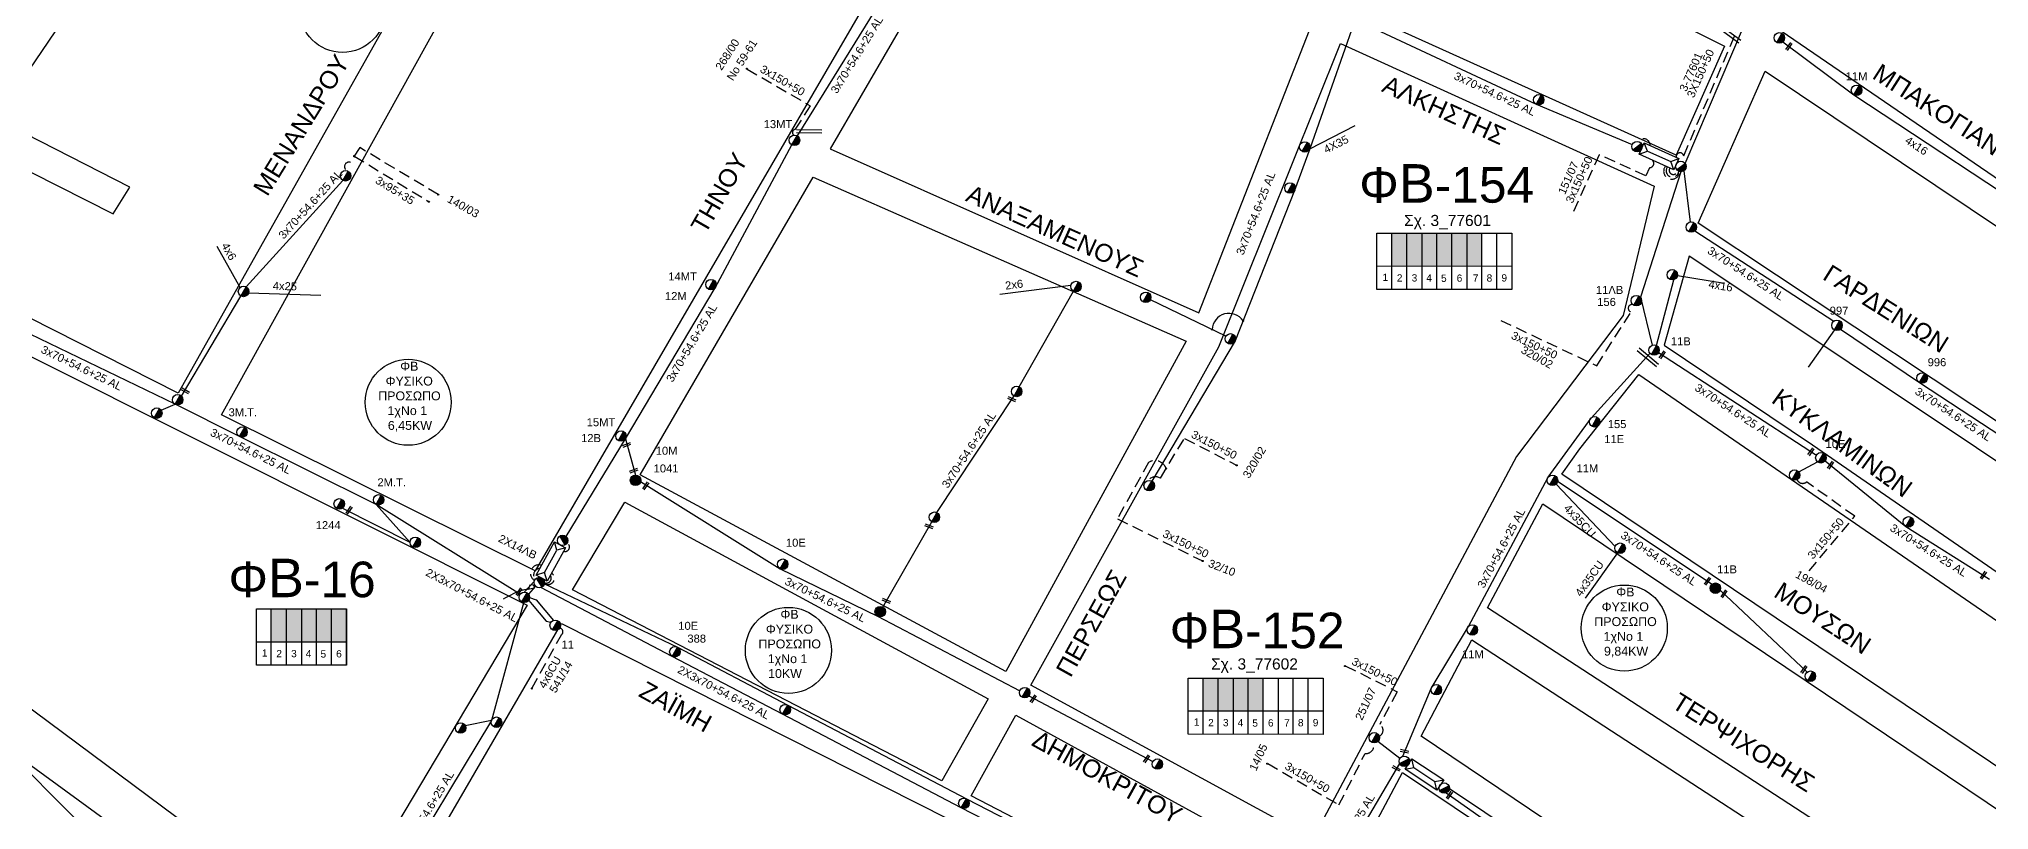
# Model space of a CAD drawing. Header units: millimetres. Extents: x 1138 to 9186, y 1584 to 2927.
# Drawn here: x 8477.2 to 8915.9, y 2240.5 to 2413.9 of the extents above; entities that cross this region are included whole.
import ezdxf
from ezdxf.enums import TextEntityAlignment as Align

# ---------------------------------------------------------------- set-up
doc = ezdxf.new("R2010")
doc.units = ezdxf.units.MM
doc.linetypes.add('DASHED', pattern=[19.05, 12.7, -6.35])
for name, color, linetype, lineweight in [('2x6', 7, 'SYN_LINE', 30), ('3x150+50', 7, 'Continuous', 30), ('3x70+54.6+25 AL', 7, 'SYN_LINE', 30), ('3x95+35', 7, 'Continuous', 30), ('4x16', 7, 'Continuous', 30), ('4x25', 7, 'Continuous', 30), ('4X35', 7, 'DASHED', 30), ('4x35CU', 7, 'DASHED', 30), ('4x6', 7, 'SYN_LINE', 30), ('4x6CU', 7, 'Continuous', 30), ('4x8.5', 7, 'Continuous', 30), ('Υπόβαθρο ΔΕΗ', 7, 'Continuous', 30)]:
    doc.layers.add(name, color=color, linetype=linetype, lineweight=lineweight)
for name, color, linetype in [('Pillar OTE', 7, 'Continuous'), ('TEXT ΚΑΛΩΔΙΩΝ', 7, 'Continuous'), ('Άγνωστα', 7, 'Continuous'), ('Καλώδια ΧΤ   3x150AL+50CU', 7, 'DASHED'), ('Μηχανική τομή', 7, 'Continuous'), ('Στύλος Ξύλινος', 7, 'Continuous'), ('Στύλος Ξύλινος @ 1', 7, 'Continuous'), ('Στύλος ΦΜ', 7, 'Continuous'), ('Στύλος ΦΜ @ 1', 7, 'Continuous'), ('Συνδέσεις', 7, 'Continuous'), ('Τομή', 7, 'Continuous'), ('Υποσταθμός εναέριος 2 στύλων', 7, 'Continuous'), ('Υποσταθμός πόλεως', 7, 'Continuous')]:
    doc.layers.add(name, color=color, linetype=linetype)
doc.styles.add('arial', font='arial.ttf')
doc.styles.get("Standard").update_dxf_attribs({"font": 'arial.ttf'})
doc.linetypes.add('SYN_LINE', pattern='A,0.5,-0.0001,["/\\/\\/\\/",Standard,S=0.1,R=0,X=0,Y=-0.05],-0.25', length=0.7501)

# ---------------------------------------------------------------- blocks, each defined once
blk = doc.blocks.new('ΥΠΑΡΧΩΝ ΤΣΙΜΕΝΤΕΝΙΟΣ ΣΤΥΛΟΣ')
at = {"layer": 'Στύλος ΦΜ'}
blk.add_hatch(color=7, dxfattribs=at).paths.add_polyline_path([(-1.29, -2.28, 0.574793), (2.62, 0, 0.268822), (1.3, 2.27)])
at = {"layer": 'Στύλος ΦΜ', "color": 7}
blk.add_line((-1.29, -2.28), (1.3, 2.27), dxfattribs=at)
blk.add_circle((0, 0), 2.62, dxfattribs=at)
at = {"layer": 'Στύλος ΦΜ', "flags": 4}
for tag, p in [('ΑΡΙΘΜΟΣ', (-4.68, 8.05)), ('ΤΥΠΟΣ', (-4.91, 3.03))]:
    blk.add_attdef(tag, p, '', height=4, dxfattribs=at)
blk = doc.blocks.new('ΥΠΑΡΧΩΝ ΞΥΛΙΝΟΣ ΣΤΥΛΟΣ')
at = {"layer": 'Στύλος Ξύλινος'}
h = blk.add_hatch(color=7, dxfattribs=at)
h.paths.add_polyline_path([(-2.62, 0, 0.270008), (-1.29, -2.28), (1.3, 2.27, 0.576266)])
h.paths.add_polyline_path([(-1.29, -2.28, 0.574793), (2.62, 0, 0.268822), (1.3, 2.27)])
at = {"layer": 'Στύλος Ξύλινος', "color": 7}
blk.add_line((-1.29, -2.28), (1.3, 2.27), dxfattribs=at)
blk.add_circle((0, 0), 2.62, dxfattribs=at)
at = {"layer": 'Στύλος Ξύλινος', "flags": 4}
for tag, p in [('ΑΡΙΘΜΟΣ', (-4.91, 8.6)), ('ΤΥΠΟΣ', (-4.85, 3.39))]:
    blk.add_attdef(tag, p, '', height=4, dxfattribs=at)
blk = doc.blocks.new('ΥΠΟΣΤΑΘΜΟΣ ΕΝΑΕΡΙΟΣ ΕΠΙ 2 ΣΤΥΛΩΝ')
at = {"layer": 'Υποσταθμός εναέριος 2 στύλων', "linetype": 'Continuous'}
for points in [[(-11.97, -2.11, 0.574793), (-8.45, -0.07, 0.268822), (-9.64, 1.98)], [(9.68, -2.15, 0.574793), (13.19, -0.1, 0.268822), (12.01, 1.95)]]:
    blk.add_hatch(color=256, dxfattribs=at).paths.add_polyline_path(points)
for p, q in [((-11.97, -2.11), (-9.64, 1.98)), ((9.68, -2.15), (12.01, 1.95))]:
    blk.add_line(p, q, dxfattribs=at)
for centre in [(-10.81, -0.07), (10.84, -0.1)]:
    blk.add_circle(centre, 2.36, dxfattribs=at)
at = {"layer": 'Υποσταθμός πόλεως', "linetype": 'Continuous', "ltscale": 40}
blk.add_lwpolyline([(-8.57, 2.82), (8.57, 2.82), (8.57, -2.82), (-8.57, -2.82)], close=True, dxfattribs=at)
for points in [[(-5.75, 0), (-8.57, 2.82)], [(-8.57, -2.82), (-5.75, 0)], [(-5.75, 0), (5.75, 0)], [(5.75, 0), (8.57, 2.82)], [(8.57, -2.82), (5.75, 0)]]:
    blk.add_lwpolyline(points, dxfattribs=at)
at = {"layer": 'Υποσταθμός εναέριος 2 στύλων', "ltscale": 40, "flags": 1}
for tag, p in [('ΜΕΤΑΣΧΗΜΑΤΙΣΜΟΣ', (14.09, 2.51)), ('ΙΣΧΥΣ', (14.07, -0.28)), ('ΑΡΙΘΜΟΣ', (14.19, -3))]:
    blk.add_attdef(tag, p, '', height=1.8, dxfattribs=at)
blk = doc.blocks.new('ΤΟΜΗ')
at = {"layer": 'Τομή', "ltscale": 40}
for p, q in [((-5.7, 0), (17.1, 0)), ((-5.7, -2.8), (17.1, -2.8))]:
    blk.add_line(p, q, dxfattribs=at)
blk = doc.blocks.new('_ΣΥΝΔΕΣΗ')
at = {"layer": 'Συνδέσεις', "linetype": 'SYN_LINE', "ltscale": 40}
blk.add_hatch(color=256, dxfattribs=at).paths.add_polyline_path([(0.5, 0, 1), (-0.5, 0, 1)])
at = {"layer": 'Συνδέσεις'}
blk.add_circle((0, 0), 0.5, dxfattribs=at)
blk = doc.blocks.new('ΜΗΧΑΝΙΚΗ ΤΟΜΗ')
at = {"layer": 'Μηχανική τομή', "ltscale": 40}
for p, q in [((-1.9, 0.8), (5.7, 0.8)), ((-1.9, -0.8), (5.7, -0.8))]:
    blk.add_line(p, q, dxfattribs=at)

msp = doc.modelspace()

# ---------------------------------------------------------------- hatches: boundary and pattern name
at = {"layer": 'Καλώδια ΧΤ   3x150AL+50CU', "linetype": 'DASHED', "lineweight": -3, "ltscale": 0.2}
h = msp.add_hatch(color=133, dxfattribs=at)
h.dxf.hatch_style = 1
h.paths.add_polyline_path([(8784.96, 2370.18), (8781.52, 2370.18), (8781.52, 2362.82), (8784.96, 2362.82)])
h = msp.add_hatch(color=85, dxfattribs=at)
h.dxf.hatch_style = 1
h.paths.add_polyline_path([(8784.96, 2362.82), (8788.4, 2362.82), (8788.4, 2370.18), (8784.96, 2370.18)])
h = msp.add_hatch(color=27, dxfattribs=at)
h.dxf.hatch_style = 1
h.paths.add_polyline_path([(8791.7, 2370.18), (8788.4, 2370.18), (8788.4, 2362.82), (8791.7, 2362.81)])
h = msp.add_hatch(color=2, dxfattribs=at)
h.dxf.hatch_style = 1
h.paths.add_polyline_path([(8795.09, 2370.18), (8791.79, 2370.18), (8791.79, 2362.81), (8795.09, 2362.81)])
h = msp.add_hatch(color=62, dxfattribs=at)
h.dxf.hatch_style = 1
h.paths.add_polyline_path([(8798.39, 2370.18), (8795.09, 2370.18), (8795.09, 2362.81), (8798.38, 2362.81)])
h = msp.add_hatch(color=5, dxfattribs=at)
h.dxf.hatch_style = 1
h.paths.add_polyline_path([(8801.78, 2370.17), (8798.48, 2370.17), (8798.48, 2362.81), (8801.78, 2362.8)])
h = msp.add_hatch(color=1, dxfattribs=at)
h.dxf.hatch_style = 1
h.paths.add_polyline_path([(8532.9, 2285.71), (8529.46, 2285.71), (8529.46, 2278.35), (8532.9, 2278.34)])
h = msp.add_hatch(color=2, dxfattribs=at)
h.dxf.hatch_style = 1
h.paths.add_polyline_path([(8532.9, 2278.34), (8536.34, 2278.34), (8536.34, 2285.71), (8532.9, 2285.71)])
h = msp.add_hatch(color=85, dxfattribs=at)
h.dxf.hatch_style = 1
h.paths.add_polyline_path([(8539.64, 2285.71), (8536.34, 2285.71), (8536.34, 2278.34), (8539.64, 2278.34)])
h = msp.add_hatch(color=30, dxfattribs=at)
h.dxf.hatch_style = 1
h.paths.add_polyline_path([(8543.03, 2285.71), (8539.64, 2285.71), (8539.64, 2278.34), (8543.03, 2278.33)])
h = msp.add_hatch(color=5, dxfattribs=at)
h.dxf.hatch_style = 1
h.paths.add_polyline_path([(8543.03, 2278.33), (8546.42, 2278.33), (8546.42, 2285.71), (8543.03, 2285.71)])
h = msp.add_hatch(color=6, dxfattribs=at)
h.dxf.hatch_style = 1
h.paths.add_polyline_path([(8742.52, 2270.18), (8739.08, 2270.18), (8739.08, 2262.82), (8742.52, 2262.81)])
h = msp.add_hatch(color=133, dxfattribs=at)
h.dxf.hatch_style = 1
h.paths.add_polyline_path([(8742.52, 2262.81), (8745.96, 2262.81), (8745.96, 2270.18), (8742.52, 2270.18)])
h = msp.add_hatch(color=30, dxfattribs=at)
h.dxf.hatch_style = 1
h.paths.add_polyline_path([(8749.26, 2270.18), (8745.96, 2270.18), (8745.96, 2262.81), (8749.25, 2262.81)])
h = msp.add_hatch(color=27, dxfattribs=at)
h.dxf.hatch_style = 1
h.paths.add_polyline_path([(8752.55, 2270.17), (8749.26, 2270.17), (8749.25, 2262.81), (8752.55, 2262.8)])

# ---------------------------------------------------------------- linework, layer by layer
at = {"lineweight": -3, "ltscale": 0.2}
for centre in [(8545.52, 2420.51), (8560.28, 2332.18), (8833.85, 2281.42), (8645.82, 2276.4)]:
    msp.add_circle(centre, 9.67, dxfattribs=at)
at = {"layer": '2x6', "color": 1, "linetype": 'SYN_LINE', "lineweight": -3, "ltscale": 15}
msp.add_lwpolyline([(8709.36, 2358.47), (8693.36, 2356.43)], dxfattribs=at)
at = {"layer": '3x150+50', "color": 5, "linetype": 'DASHED', "lineweight": -3, "ltscale": 0.2}
msp.add_lwpolyline([(8845.53, 2387.27, -0.94642), (8847.22, 2387.63), (8859.04, 2415.45, -0.783204), (8859.66, 2416.95, 3.588148)], format="xyb", dxfattribs=at)
at = {"layer": '3x150+50', "color": 85, "linetype": 'DASHED', "lineweight": -3, "ltscale": 0.2}
for points in [[(8636.52, 2407.12), (8650.69, 2398.87), (8647.37, 2393.56, 0.649562), (8646.99, 2392.25, 25.137501)], [(8846.11, 2384.12, -1.309228), (8843.54, 2385.08, 0.011176)]]:
    msp.add_lwpolyline(points, format="xyb", dxfattribs=at)
at = {"layer": '3x150+50', "color": 133, "linetype": 'DASHED', "lineweight": -3, "ltscale": 0.2}
for points in [[(8837.02, 2390.81, -0.747789), (8839.66, 2389.92, -30.470621)], [(8771.08, 2272.95), (8782.74, 2267.1), (8778.84, 2259.76, -0.582562), (8778.75, 2257.07, 7.513533)], [(8753.64, 2250.94), (8769.65, 2241.65), (8775.53, 2253.18, 0.507818), (8777.51, 2255.59, -113.841648)]]:
    msp.add_lwpolyline(points, format="xyb", dxfattribs=at)
at = {"layer": '3x150+50', "color": 2, "linetype": 'DASHED', "lineweight": -3, "ltscale": 0.2}
msp.add_lwpolyline([(8840.21, 2386.58, -0.666187), (8839.51, 2384.93), (8838.72, 2383.1), (8828.2, 2387.84), (8822.45, 2375.1)], format="xyb", dxfattribs=at)
at = {"layer": '3x150+50', "color": 27, "linetype": 'DASHED', "lineweight": -3, "ltscale": 0.2}
msp.add_lwpolyline([(8846.31, 2384.05, -1.368689), (8843.1, 2385.28, -1.181525)], format="xyb", dxfattribs=at)
at = {"layer": '3x150+50', "color": 62, "linetype": 'DASHED', "lineweight": -3, "ltscale": 0.2}
for points in [[(8845.82, 2384.3, -1.284515), (8844.09, 2384.83, -0.932267)], [(8806.06, 2350.59), (8827.64, 2340.41), (8835.36, 2352.5, -0.972941), (8835.78, 2354.16, 66.720105)], [(8875.42, 2294.32), (8885.69, 2306.55), (8874.87, 2314.28, -0.49754), (8872.71, 2314.77, 31.51062)]]:
    msp.add_lwpolyline(points, format="xyb", dxfattribs=at)
at = {"layer": '3x150+50', "color": 173, "linetype": 'DASHED', "lineweight": -3, "ltscale": 0.2}
for points in [[(8726.72, 2314.59, -0.378605), (8729.49, 2315.13), (8734.89, 2324.06), (8746.65, 2318.02)], [(8730.8, 2317.3, 0.471499), (8726.83, 2318.67), (8719.81, 2305.98), (8739, 2296.5)]]:
    msp.add_lwpolyline(points, format="xyb", dxfattribs=at)
at = {"layer": '3x70+54.6+25 AL', "color": 85, "linetype": 'SYN_LINE', "lineweight": -3, "ltscale": 15}
for points in [[(8686.68, 2459.05), (8672.82, 2434.93), (8665.42, 2420.5), (8647.76, 2392.11)], [(8847.21, 2384.21), (8848.63, 2372.72)], [(8849.75, 2370.75), (8880.98, 2350.42)], [(8882.49, 2348.62), (8900.27, 2336.62), (8925.78, 2319.94)], [(8750.09, 2208.7), (8717.72, 2223.96), (8684.71, 2240.98), (8644.51, 2262.04), (8619.7, 2275.06), (8590.09, 2290.51)]]:
    msp.add_lwpolyline(points, dxfattribs=at)
at = {"layer": '3x70+54.6+25 AL', "color": 173, "linetype": 'SYN_LINE', "lineweight": -3, "ltscale": 15}
for points in [[(8773, 2417.37), (8763.08, 2389.2), (8759.69, 2379.84), (8746.33, 2345.99), (8727.56, 2314.46)], [(8744.24, 2347.06), (8727.24, 2355.25)]]:
    msp.add_lwpolyline(points, dxfattribs=at)
at = {"layer": '3x70+54.6+25 AL', "color": 133, "linetype": 'SYN_LINE', "lineweight": -3, "ltscale": 15}
msp.add_lwpolyline([(8774.52, 2417.67), (8814.02, 2399.18), (8835.63, 2390.13)], dxfattribs=at)
at = {"layer": '3x70+54.6+25 AL', "color": 27, "linetype": 'SYN_LINE', "lineweight": -3, "ltscale": 15}
for points in [[(8847.53, 2385.89), (8860.7, 2416.64)], [(8794.52, 2245.36), (8818.37, 2229.35), (8847.75, 2208.99), (8870.93, 2194.1), (8897.07, 2175.26)]]:
    msp.add_lwpolyline(points, dxfattribs=at)
at = {"layer": '3x70+54.6+25 AL', "color": 1, "linetype": 'SYN_LINE', "lineweight": -3, "ltscale": 15}
for points in [[(8595.83, 2301.98), (8609.14, 2323.94), (8629.35, 2357.94), (8646.6, 2390.06)], [(8697.75, 2335.64), (8709.93, 2357.19)], [(8679.24, 2307.37), (8696.59, 2333.6)], [(8609.14, 2323.94), (8611.41, 2315.82)], [(8612.56, 2314.35), (8643.96, 2294.75), (8665.88, 2284.08), (8697.88, 2267.31)], [(8667.05, 2286.12), (8678.07, 2305.32)], [(8699.92, 2266.19), (8727.81, 2251.44)]]:
    msp.add_lwpolyline(points, dxfattribs=at)
at = {"layer": '3x70+54.6+25 AL', "color": 2, "linetype": 'SYN_LINE', "lineweight": -3, "ltscale": 15}
for points in [[(8523.82, 2358.13), (8545.61, 2382.08)], [(8585.57, 2288.95), (8553.05, 2309.23), (8522.33, 2324.46), (8507.85, 2331.74), (8475.27, 2347.51), (8440.63, 2366.99)], [(8509.31, 2333.54), (8522.66, 2356.08)], [(8504.72, 2330.41), (8507.85, 2331.74)], [(8553.05, 2309.23), (8560.71, 2300.67), (8545.45, 2308.39)]]:
    msp.add_lwpolyline(points, dxfattribs=at)
at = {"layer": '3x70+54.6+25 AL', "color": 62, "linetype": 'SYN_LINE', "lineweight": -3, "ltscale": 13}
for points in [[(8846.59, 2384.03), (8837.47, 2355.79), (8840.1, 2345.03)], [(8841.12, 2344.95), (8844.99, 2359.74)], [(8841.58, 2343.4), (8877.05, 2320.29)], [(8879.04, 2319.04), (8897.19, 2304.28), (8915.99, 2292.44)]]:
    msp.add_lwpolyline(points, dxfattribs=at)
at = {"layer": '3x70+54.6+25 AL', "color": 85, "linetype": 'SYN_LINE', "lineweight": -3, "ltscale": 13}
msp.add_lwpolyline([(8881.11, 2348.46), (8875.18, 2340.08)], dxfattribs=at)
at = {"layer": '3x70+54.6+25 AL', "color": 133, "linetype": 'SYN_LINE', "lineweight": -3, "ltscale": 13}
for points in [[(8784.02, 2252.59), (8790.42, 2267.86), (8798.77, 2281.75), (8816.75, 2315.33), (8826.36, 2328.65), (8839.63, 2343.18)], [(8818.85, 2314.43), (8853.59, 2291.29)], [(8855.43, 2289.96), (8874.95, 2271.5)]]:
    msp.add_lwpolyline(points, dxfattribs=at)
at = {"layer": '3x70+54.6+25 AL', "color": 62, "linetype": 'SYN_LINE', "lineweight": -3, "ltscale": 6}
msp.add_lwpolyline([(8873.1, 2316.53), (8877.28, 2318.83)], dxfattribs=at)
at = {"layer": '3x70+54.6+25 AL', "color": 2, "linetype": 'SYN_LINE', "lineweight": -3, "ltscale": 4}
msp.add_lwpolyline([(8588.63, 2291.85), (8586.43, 2289.53)], dxfattribs=at)
at = {"layer": '3x70+54.6+25 AL', "color": 5, "linetype": 'SYN_LINE', "lineweight": -3, "ltscale": 3}
msp.add_lwpolyline([(8588.96, 2290.81), (8587.33, 2289.04)], dxfattribs=at)
at = {"layer": '3x70+54.6+25 AL', "color": 30, "linetype": 'SYN_LINE', "lineweight": -3, "ltscale": 15}
for points in [[(8590.92, 2291.33), (8620.87, 2277.1), (8645.68, 2264.08), (8685.87, 2243.02), (8718.89, 2226.01), (8750.75, 2209.64)], [(8793.8, 2244.36), (8816.6, 2228.32)]]:
    msp.add_lwpolyline(points, dxfattribs=at)
at = {"layer": '3x70+54.6+25 AL', "color": 5, "linetype": 'SYN_LINE', "lineweight": -3, "ltscale": 15}
msp.add_lwpolyline([(8586.29, 2287.29), (8579.03, 2260.65), (8556.57, 2223.42), (8532.45, 2183.89), (8512.53, 2149.32), (8495.67, 2121.8)], dxfattribs=at)
at = {"layer": '3x70+54.6+25 AL', "color": 2, "linetype": 'SYN_LINE', "lineweight": -3, "ltscale": 6}
msp.add_lwpolyline([(8587.46, 2287.6), (8588.19, 2286.72), (8591.29, 2282.94), (8592.4, 2282.72)], dxfattribs=at)
at = {"layer": '3x70+54.6+25 AL', "color": 5, "linetype": 'SYN_LINE', "lineweight": -3, "ltscale": 6}
msp.add_lwpolyline([(8587.6, 2288.32), (8589.05, 2287.8), (8592.95, 2283.14)], dxfattribs=at)
at = {"layer": '3x70+54.6+25 AL', "color": 5, "linetype": 'SYN_LINE', "lineweight": -3, "ltscale": 7}
msp.add_lwpolyline([(8579.03, 2260.65), (8573.13, 2259.46)], dxfattribs=at)
at = {"layer": '3x70+54.6+25 AL', "color": 133, "linetype": 'SYN_LINE', "lineweight": -3, "ltscale": 7}
msp.add_lwpolyline([(8783.34, 2252.07), (8778.42, 2255.9)], dxfattribs=at)
at = {"layer": '3x70+54.6+25 AL', "color": 6, "linetype": 'SYN_LINE', "lineweight": -3, "ltscale": 15}
msp.add_lwpolyline([(8783.3, 2250.93), (8763.77, 2217.84), (8754.85, 2197.95)], dxfattribs=at)
at = {"layer": '3x95+35', "color": 2, "linetype": 'DASHED', "lineweight": -3, "ltscale": 0.2}
msp.add_lwpolyline([(8567.05, 2378.88), (8549.41, 2389.44), (8547.24, 2386.18, 0.999599), (8546.78, 2384.13, -2.174714)], format="xyb", dxfattribs=at)
msp.add_lwpolyline([(8548.15, 2387.55), (8564.93, 2377.29)], dxfattribs=at)
at = {"layer": '4x16', "color": 27, "linetype": 'Continuous', "lineweight": -3, "ltscale": 0.2}
msp.add_lwpolyline([(8869.49, 2413.22), (8885.52, 2401.31), (8931.93, 2370.73)], dxfattribs=at)
at = {"layer": '4x16', "color": 62, "linetype": 'SYN_LINE', "lineweight": -3, "ltscale": 13}
msp.add_lwpolyline([(8845.8, 2360.66), (8856.41, 2358.96)], dxfattribs=at)
at = {"layer": '4x25', "color": 2, "linetype": 'SYN_LINE', "lineweight": -3, "ltscale": 15}
msp.add_lwpolyline([(8524.37, 2356.77), (8540.61, 2356.25)], dxfattribs=at)
at = {"layer": '4X35', "color": 173, "linetype": 'SYN_LINE', "lineweight": -3, "ltscale": 15}
msp.add_lwpolyline([(8763.08, 2389.21), (8773.31, 2394.4)], dxfattribs=at)
at = {"layer": '4x35CU', "color": 133, "linetype": 'SYN_LINE', "lineweight": -3, "ltscale": 13}
for points in [[(8818.52, 2313.8), (8831.79, 2299.75)], [(8832.33, 2298.35), (8825.08, 2288.17)]]:
    msp.add_lwpolyline(points, dxfattribs=at)
at = {"layer": '4x6', "color": 2, "linetype": 'SYN_LINE', "lineweight": -3, "ltscale": 13}
msp.add_lwpolyline([(8522.46, 2357.99), (8517.31, 2367.19)], dxfattribs=at)
at = {"layer": '4x6CU', "color": 1, "linetype": 'DASHED', "lineweight": -3, "ltscale": 0.2}
msp.add_lwpolyline([(8596.02, 2300.51, -0.956838), (8595.24, 2298.71, 0.170607)], format="xyb", dxfattribs=at)
at = {"layer": '4x6CU', "color": 85, "linetype": 'DASHED', "lineweight": -3, "ltscale": 0.2}
msp.add_lwpolyline([(8588.7, 2292.12, -0.890343), (8590.28, 2295.54, -1.671418)], format="xyb", dxfattribs=at)
at = {"layer": '4x6CU', "color": 30, "linetype": 'DASHED', "lineweight": -3, "ltscale": 0.2}
msp.add_lwpolyline([(8588.87, 2292.39, -0.625089), (8589.89, 2294.83, 10.648094)], format="xyb", dxfattribs=at)
at = {"layer": '4x6CU', "color": 2, "linetype": 'DASHED', "lineweight": -3, "ltscale": 0.2}
msp.add_lwpolyline([(8590.96, 2291.5, 1.035721), (8592.53, 2293.79, -0.800657)], format="xyb", dxfattribs=at)
at = {"layer": '4x6CU', "color": 5, "linetype": 'DASHED', "lineweight": -3, "ltscale": 0.2}
for points in [[(8590.96, 2291.59, 0.727983), (8592.26, 2293.3, 15.263478)], [(8588.16, 2267.96), (8594.74, 2279.89, 0.78305), (8594.15, 2281.41, 6.958845)]]:
    msp.add_lwpolyline(points, format="xyb", dxfattribs=at)
at = {"layer": '4x8.5', "color": 133, "linetype": 'Continuous', "lineweight": -3, "ltscale": 0.2}
msp.add_lwpolyline([(8452.18, 2269.54), (8470.42, 2253.61), (8485.19, 2238.76)], dxfattribs=at)
at = {"layer": 'Pillar OTE', "lineweight": -3, "ltscale": 40}
for points in [[(8778.2, 2357.54), (8778.2, 2370.18), (8808.53, 2370.18), (8808.53, 2357.51), (8778.2, 2357.54)], [(8781.52, 2357.54), (8781.52, 2370.18)], [(8784.96, 2357.54), (8784.96, 2370.18)], [(8788.4, 2357.53), (8788.4, 2370.18)], [(8791.7, 2357.53), (8791.7, 2370.18)], [(8795.09, 2357.53), (8795.09, 2370.18)], [(8798.48, 2357.52), (8798.48, 2370.18)], [(8801.82, 2357.52), (8801.82, 2370.18)], [(8805.21, 2357.52), (8805.21, 2370.18)], [(8778.2, 2362.83), (8808.53, 2362.8)], [(8526.14, 2273.07), (8526.14, 2285.71), (8546.42, 2285.71), (8546.42, 2273.05), (8526.14, 2273.07)], [(8529.46, 2273.06), (8529.46, 2285.71)], [(8532.9, 2273.06), (8532.9, 2285.71)], [(8536.34, 2273.06), (8536.34, 2285.71)], [(8539.64, 2273.05), (8539.64, 2285.71)], [(8543.03, 2273.05), (8543.03, 2285.71)], [(8546.42, 2273.05), (8546.42, 2285.71)], [(8526.14, 2278.35), (8546.42, 2278.33)], [(8735.75, 2257.54), (8735.75, 2270.18), (8766.08, 2270.18), (8766.08, 2257.51), (8735.75, 2257.54)], [(8739.08, 2257.53), (8739.08, 2270.18)], [(8742.52, 2257.53), (8742.52, 2270.18)], [(8745.96, 2257.53), (8745.96, 2270.18)], [(8749.25, 2257.52), (8749.26, 2270.18)], [(8752.64, 2257.52), (8752.64, 2270.18)], [(8756.04, 2257.52), (8756.04, 2270.18)], [(8759.37, 2257.51), (8759.38, 2270.18)], [(8762.76, 2257.51), (8762.76, 2270.18)], [(8735.75, 2262.82), (8766.08, 2262.79)]]:
    msp.add_lwpolyline(points, dxfattribs=at)
at = {"layer": 'Υπόβαθρο ΔΕΗ', "lineweight": -3}
for points in [[(8543.17, 2507.12), (8590.02, 2479.14), (8508.55, 2334.24), (8441.41, 2368.15), (8463.14, 2390.07), (8493.94, 2374.57), (8497.7, 2380.57), (8467.54, 2395.92), (8495.7, 2437.43)], [(8598.61, 2474.33), (8668.85, 2431.78), (8588.87, 2294.31), (8518.3, 2329.33)], [(8786.8, 2447.17), (8856.41, 2412.26), (8845.48, 2387.78), (8772.95, 2420.49)], [(8881.15, 2444.46), (8966.75, 2388.82), (8947.44, 2362.13), (8869.13, 2415.6)], [(8865.53, 2406.61), (8942.3, 2355.21), (8920.97, 2325.71), (8850.49, 2372.45)], [(8651.4, 2382.83), (8735.3, 2345.91), (8694.69, 2271.62), (8612.47, 2315.86)], [(8609.03, 2309.72), (8690.73, 2265.51), (8680.33, 2247.09), (8597.25, 2290.05)], [(8594.76, 2282.46), (8711.03, 2223.76), (8684.02, 2169.55), (8568.26, 2236.76)], [(8799.57, 2278.77), (8915.1, 2203.52), (8899.88, 2181.86), (8788.12, 2257.08)], [(8696.95, 2261.86), (8760.06, 2227.3), (8751.07, 2210.39), (8686.9, 2243.67)], [(8783.99, 2248.95), (8894.68, 2174.68), (8878.29, 2151.1), (8826.09, 2190.56), (8770.66, 2223.97)]]:
    msp.add_lwpolyline(points, close=True, dxfattribs=at)
for points in [[(8690.07, 2449.2), (8655.22, 2389.21), (8738.14, 2352.28), (8763.03, 2415.85), (8690.07, 2449.2)], [(8770.01, 2412.87), (8840.59, 2380.79), (8833.58, 2351.67), (8809.6, 2319.99), (8763.75, 2234.03), (8700.36, 2268.55), (8742.63, 2344.65), (8770.01, 2412.87)], [(9027.85, 2245.33), (8855.81, 2360.14), (8848.45, 2365.04), (8842.84, 2345.04), (8876.22, 2322.6), (9027.85, 2218.04)], [(8437.87, 2361.2), (8587.05, 2286.59), (8518.35, 2171.12), (8382.33, 2247.77), (8410.07, 2298.18)], [(8543.18, 2212.85), (8415.66, 2307.65), (8437.87, 2361.2)], [(9012.62, 2217.73), (8998.24, 2196.16), (8819.8, 2316.05), (8823.83, 2321.71), (8837.13, 2338.44), (9012.62, 2217.73)], [(8815.53, 2309.36), (8933.74, 2229.92), (8919.95, 2209.94), (8803.06, 2285.98), (8815.53, 2309.36)], [(8410.07, 2298.18), (8538.32, 2204.68)]]:
    msp.add_lwpolyline(points, dxfattribs=at)
msp.add_arc((8744.93, 2348.37), 3.81, 33.606, 177.1248, dxfattribs=at)
msp.add_spline([(8587.34, 2290.07), (8588.08, 2291.19), (8588.73, 2290.62), (8587.58, 2290.16), (8586.14, 2289.96), (8581.62, 2287.88)], degree=3, dxfattribs=at)

# ---------------------------------------------------------------- block references
at = {"layer": 'Μηχανική τομή', "lineweight": -3, "zscale": 0.4999999999999997}
for p, xscale, yscale, rotation in [((8871.11, 2412.56), 0.2499999999999997, 0.2499999999999997, 234.9952030051229), ((8842.62, 2343.25), 0.2499999999999997, 0.2499999999999997, 234.9952030051229), ((8510.57, 2334.47), 0.2499999999999996, 0.2499999999999996, 149.574184027291), ((8696.55, 2332.67), 0.2499999999999996, 0.2499999999999996, 158.5354874410115), ((8609.81, 2322.68), 0.2499999999999995, 0.2499999999999995, 200.717922594317), ((8876.07, 2321.46), 0.2499999999999997, 0.2499999999999997, 234.9952030051229), ((8611.42, 2316.94), 0.2499999999999995, 0.2499999999999995, 200.717922594317), ((8880.49, 2318.41), 0.2499999999999997, 0.2499999999999997, 234.9952030051229), ((8613.97, 2313.8), 0.2499999999999996, 0.2499999999999996, 235.3314598932324), ((8547.23, 2308.32), 0.2499999999999996, 0.2499999999999996, 235.3314598932324), ((8677.93, 2304.07), 0.2499999999999996, 0.2499999999999996, 158.5354874410115), ((8914.87, 2293.68), 0.2499999999999997, 0.2499999999999997, 234.9952030051229), ((8585.45, 2289.97), 0.2499999999999996, 0.2499999999999996, 235.3314598932324), ((8852.8, 2292.36), 0.2499999999999997, 0.2499999999999997, 234.9952030051229), ((8856.51, 2289.5), 0.2499999999999997, 0.2499999999999997, 234.9952030051229), ((8668.31, 2287.32), 0.2499999999999996, 0.2499999999999996, 158.5354874410115), ((8874.49, 2272.5), 0.2499999999999997, 0.2499999999999997, 234.9952030051229), ((8701.12, 2265.89), 0.2499999999999996, 0.2499999999999996, 235.3314598932324), ((8726.63, 2252.4), 0.2499999999999996, 0.2499999999999996, 235.3314598932324), ((8783.02, 2249.61), 0.2499999999999996, 0.2499999999999996, 152.6009902407322), ((8784.87, 2253.59), 0.2499999999999997, 0.2499999999999997, 168.1834940541563), ((8794.73, 2244.24), 0.2499999999999997, 0.2499999999999997, 234.9952030051229)]:
    msp.add_blockref('ΜΗΧΑΝΙΚΗ ΤΟΜΗ', p, dxfattribs=dict(at, xscale=xscale, yscale=yscale, rotation=rotation))
at = {"layer": 'Στύλος Ξύλινος @ 1', "lineweight": -3, "ltscale": 40}
ref = msp.add_blockref('ΥΠΑΡΧΩΝ ΞΥΛΙΝΟΣ ΣΤΥΛΟΣ', (8611.42, 2314.64), dxfattribs=dict(at, xscale=0.4499999999998181, yscale=0.4499999999998181, zscale=0.4499999999998181))
ref.add_attrib('ΤΥΠΟΣ', '10M', (8615.97, 2320.39), dxfattribs={"layer": 'Στύλος Ξύλινος', "height": 1.8, "flags": 4})
ref.add_attrib('ΑΡΙΘΜΟΣ', '1041', (8615.49, 2316.41), dxfattribs={"layer": 'Στύλος Ξύλινος', "height": 1.8, "flags": 4})
ref = msp.add_blockref('ΥΠΑΡΧΩΝ ΞΥΛΙΝΟΣ ΣΤΥΛΟΣ', (8854.34, 2290.38), dxfattribs=dict(at, xscale=0.4499999999998181, yscale=0.4499999999998181, zscale=0.4499999999998181))
ref.add_attrib('ΤΥΠΟΣ', '11B', (8854.72, 2293.72), dxfattribs={"layer": 'Στύλος Ξύλινος', "height": 1.8, "flags": 4})
at = {"layer": 'Στύλος Ξύλινος @ 1', "lineweight": -3, "ltscale": 40, "xscale": 0.4499999999998181, "yscale": 0.4499999999998181, "zscale": 0.4499999999998181}
msp.add_blockref('ΥΠΑΡΧΩΝ ΞΥΛΙΝΟΣ ΣΤΥΛΟΣ', (8666.46, 2285.1), dxfattribs=at)
at = {"layer": 'Στύλος ΦΜ @ 1', "lineweight": -3, "ltscale": 40, "xscale": 0.4499999999998181, "yscale": 0.4499999999998181, "zscale": 0.4499999999998181}
for p in [(8868.72, 2414.12), (8814.6, 2400.2), (8761.97, 2389.6), (8546.19, 2383.11), (8758.64, 2380.36), (8848.91, 2371.58), (8844.64, 2360.86), (8523.24, 2357.1), (8710.51, 2358.21), (8726.19, 2355.79), (8745.24, 2346.45), (8508.43, 2332.76), (8697.17, 2334.62), (8503.74, 2329.75), (8872.16, 2315.82), (8726.98, 2313.44), (8678.65, 2306.34), (8897.77, 2305.3), (8561.89, 2300.69), (8832.91, 2299.38), (8586.43, 2288.32), (8698.98, 2266.9), (8791.56, 2267.55), (8875.71, 2270.6), (8645.09, 2263.06), (8572.07, 2258.94), (8580.14, 2260.25), (8777.61, 2256.76), (8728.82, 2250.84), (8685.29, 2242)]:
    msp.add_blockref('ΥΠΑΡΧΩΝ ΤΣΙΜΕΝΤΕΝΙΟΣ ΣΤΥΛΟΣ', p, dxfattribs=at)
at = {"layer": 'Στύλος ΦΜ @ 1', "lineweight": -3, "ltscale": 40}
ref = msp.add_blockref('ΥΠΑΡΧΩΝ ΤΣΙΜΕΝΤΕΝΙΟΣ ΣΤΥΛΟΣ', (8886.1, 2402.33), dxfattribs=dict(at, xscale=0.4499999999998181, yscale=0.4499999999998181, zscale=0.4499999999998181))
ref.add_attrib('ΤΥΠΟΣ', '11M', (8883.65, 2404.6), dxfattribs={"layer": 'Στύλος ΦΜ', "height": 1.8, "flags": 4})
ref = msp.add_blockref('ΥΠΑΡΧΩΝ ΤΣΙΜΕΝΤΕΝΙΟΣ ΣΤΥΛΟΣ', (8647.18, 2391.09), dxfattribs=dict(at, xscale=0.449999999999818, yscale=0.449999999999818, zscale=0.449999999999818))
ref.add_attrib('ΤΥΠΟΣ', '13MT', (8640.26, 2393.83), dxfattribs={"layer": 'Στύλος ΦΜ', "height": 1.8, "flags": 4})
ref = msp.add_blockref('ΥΠΑΡΧΩΝ ΤΣΙΜΕΝΤΕΝΙΟΣ ΣΤΥΛΟΣ', (8628.4, 2358.65), dxfattribs=dict(at, xscale=0.449999999999818, yscale=0.449999999999818, zscale=0.449999999999818))
ref.add_attrib('ΤΥΠΟΣ', '14MT', (8618.8, 2359.59), dxfattribs={"layer": 'Στύλος ΦΜ', "height": 1.8, "flags": 4})
ref.add_attrib('ΑΡΙΘΜΟΣ', '12M', (8618.04, 2355.17), dxfattribs={"layer": 'Στύλος ΦΜ', "height": 1.8, "flags": 4})
ref = msp.add_blockref('ΥΠΑΡΧΩΝ ΤΣΙΜΕΝΤΕΝΙΟΣ ΣΤΥΛΟΣ', (8836.56, 2355.04), dxfattribs=dict(at, xscale=0.449999999999818, yscale=0.449999999999818, zscale=0.449999999999818))
ref.add_attrib('ΤΥΠΟΣ', '11ΛB', (8827.47, 2356.54), dxfattribs={"layer": 'Στύλος ΦΜ', "height": 1.8, "rotation": 360, "flags": 4})
ref.add_attrib('ΑΡΙΘΜΟΣ', '156', (8827.76, 2353.85), dxfattribs={"layer": 'Στύλος ΦΜ', "height": 1.8, "rotation": 360, "flags": 4})
ref = msp.add_blockref('ΥΠΑΡΧΩΝ ΤΣΙΜΕΝΤΕΝΙΟΣ ΣΤΥΛΟΣ', (8881.69, 2349.48), dxfattribs=dict(at, xscale=0.4499999999998181, yscale=0.4499999999998181, zscale=0.4499999999998181))
ref.add_attrib('ΤΥΠΟΣ', '997', (8880.06, 2351.89), dxfattribs={"layer": 'Στύλος ΦΜ', "height": 1.8, "flags": 4})
ref = msp.add_blockref('ΥΠΑΡΧΩΝ ΤΣΙΜΕΝΤΕΝΙΟΣ ΣΤΥΛΟΣ', (8840.54, 2343.93), dxfattribs=dict(at, xscale=0.4499999999998181, yscale=0.4499999999998181, zscale=0.4499999999998181))
ref.add_attrib('ΤΥΠΟΣ', '11B', (8844.32, 2344.99), dxfattribs={"layer": 'Στύλος ΦΜ', "height": 1.8, "flags": 4})
ref = msp.add_blockref('ΥΠΑΡΧΩΝ ΤΣΙΜΕΝΤΕΝΙΟΣ ΣΤΥΛΟΣ', (8900.85, 2337.64), dxfattribs=dict(at, xscale=0.4499999999998181, yscale=0.4499999999998181, zscale=0.4499999999998181))
ref.add_attrib('ΤΥΠΟΣ', '996', (8902.09, 2340.29), dxfattribs={"layer": 'Στύλος ΦΜ', "height": 1.8, "flags": 4})
ref = msp.add_blockref('ΥΠΑΡΧΩΝ ΤΣΙΜΕΝΤΕΝΙΟΣ ΣΤΥΛΟΣ', (8522.92, 2325.48), dxfattribs=dict(at, xscale=0.449999999999818, yscale=0.449999999999818, zscale=0.449999999999818))
ref.add_attrib('ΤΥΠΟΣ', '3M.T.', (8519.88, 2329.04), dxfattribs={"layer": 'Στύλος ΦΜ', "height": 1.8, "flags": 4})
ref = msp.add_blockref('ΥΠΑΡΧΩΝ ΤΣΙΜΕΝΤΕΝΙΟΣ ΣΤΥΛΟΣ', (8608.16, 2324.59), dxfattribs=dict(at, xscale=0.4499999999998181, yscale=0.4499999999998181, zscale=0.4499999999998181))
ref.add_attrib('ΤΥΠΟΣ', '15MT', (8600.44, 2326.8), dxfattribs={"layer": 'Στύλος ΦΜ', "height": 1.8, "flags": 4})
ref.add_attrib('ΑΡΙΘΜΟΣ', '12B', (8599.18, 2323.24), dxfattribs={"layer": 'Στύλος ΦΜ', "height": 1.8, "flags": 4})
ref = msp.add_blockref('ΥΠΑΡΧΩΝ ΤΣΙΜΕΝΤΕΝΙΟΣ ΣΤΥΛΟΣ', (8827.17, 2327.79), dxfattribs=dict(at, xscale=0.449999999999818, yscale=0.449999999999818, zscale=0.449999999999818))
ref.add_attrib('ΤΥΠΟΣ', '11E', (8829.35, 2323.01), dxfattribs={"layer": 'Στύλος ΦΜ', "height": 1.8, "rotation": 360, "flags": 4})
ref.add_attrib('ΑΡΙΘΜΟΣ', '155', (8830.13, 2326.38), dxfattribs={"layer": 'Στύλος ΦΜ', "height": 1.8, "rotation": 360, "flags": 4})
ref = msp.add_blockref('ΥΠΑΡΧΩΝ ΤΣΙΜΕΝΤΕΝΙΟΣ ΣΤΥΛΟΣ', (8878.07, 2319.7), dxfattribs=dict(at, xscale=0.4499999999998181, yscale=0.4499999999998181, zscale=0.4499999999998181))
ref.add_attrib('ΤΥΠΟΣ', '10E', (8879.14, 2321.91), dxfattribs={"layer": 'Στύλος ΦΜ', "height": 1.8, "flags": 4})
ref = msp.add_blockref('ΥΠΑΡΧΩΝ ΤΣΙΜΕΝΤΕΝΙΟΣ ΣΤΥΛΟΣ', (8817.69, 2314.63), dxfattribs=dict(at, xscale=0.4499999999998181, yscale=0.4499999999998181, zscale=0.4499999999998181))
ref.add_attrib('ΤΥΠΟΣ', '11M', (8823.1, 2316.43), dxfattribs={"layer": 'Στύλος ΦΜ', "height": 1.8, "flags": 4})
ref = msp.add_blockref('ΥΠΑΡΧΩΝ ΤΣΙΜΕΝΤΕΝΙΟΣ ΣΤΥΛΟΣ', (8553.63, 2310.25), dxfattribs=dict(at, xscale=0.4499999999998181, yscale=0.4499999999998181, zscale=0.4499999999998181))
ref.add_attrib('ΤΥΠΟΣ', '2M.T.', (8553.36, 2313.29), dxfattribs={"layer": 'Στύλος ΦΜ', "height": 1.8, "flags": 4})
ref = msp.add_blockref('ΥΠΑΡΧΩΝ ΤΣΙΜΕΝΤΕΝΙΟΣ ΣΤΥΛΟΣ', (8544.77, 2309.35), dxfattribs=dict(at, xscale=0.4499999999998181, yscale=0.4499999999998181, zscale=0.4499999999998181))
ref.add_attrib('ΤΥΠΟΣ', '1244', (8539.49, 2303.66), dxfattribs={"layer": 'Στύλος ΦΜ', "height": 1.8, "flags": 4})
ref = msp.add_blockref('ΥΠΑΡΧΩΝ ΤΣΙΜΕΝΤΕΝΙΟΣ ΣΤΥΛΟΣ', (8644.54, 2295.77), dxfattribs=dict(at, xscale=0.449999999999818, yscale=0.449999999999818, zscale=0.449999999999818))
ref.add_attrib('ΤΥΠΟΣ', '10E', (8645.25, 2299.71), dxfattribs={"layer": 'Στύλος ΦΜ', "height": 1.8, "flags": 4})
ref = msp.add_blockref('ΥΠΑΡΧΩΝ ΤΣΙΜΕΝΤΕΝΙΟΣ ΣΤΥΛΟΣ', (8593.36, 2282.04), dxfattribs=dict(at, xscale=0.4499999999998181, yscale=0.4499999999998181, zscale=0.4499999999998181))
ref.add_attrib('ΤΥΠΟΣ', '11', (8594.78, 2276.82), dxfattribs={"layer": 'Στύλος ΦΜ', "height": 1.8, "flags": 4})
ref = msp.add_blockref('ΥΠΑΡΧΩΝ ΤΣΙΜΕΝΤΕΝΙΟΣ ΣΤΥΛΟΣ', (8620.28, 2276.08), dxfattribs=dict(at, xscale=0.4499999999998181, yscale=0.4499999999998181, zscale=0.4499999999998181))
ref.add_attrib('ΤΥΠΟΣ', '10E', (8621.04, 2281.02), dxfattribs={"layer": 'Στύλος ΦΜ', "height": 1.8, "flags": 4})
ref.add_attrib('ΑΡΙΘΜΟΣ', '388', (8623.09, 2278.15), dxfattribs={"layer": 'Στύλος ΦΜ', "height": 1.8, "flags": 4})
ref = msp.add_blockref('ΥΠΑΡΧΩΝ ΤΣΙΜΕΝΤΕΝΙΟΣ ΣΤΥΛΟΣ', (8799.67, 2281), dxfattribs=dict(at, xscale=0.449999999999818, yscale=0.449999999999818, zscale=0.449999999999818))
ref.add_attrib('ΤΥΠΟΣ', '11M', (8797.36, 2274.64), dxfattribs={"layer": 'Στύλος ΦΜ', "height": 1.8, "flags": 4})
at = {"layer": 'Συνδέσεις', "lineweight": -3, "xscale": 0.25, "yscale": 0.25, "zscale": 0.25}
for p in [(8636.48, 2407.19), (8548.15, 2387.55), (8567.05, 2378.88), (8564.93, 2377.29), (8741.12, 2348.56), (8748.1, 2350.48), (8730.8, 2317.3), (8746.65, 2318.02), (8739, 2296.5), (8771.03, 2272.87), (8588.12, 2267.84), (8753.53, 2250.92)]:
    msp.add_blockref('_ΣΥΝΔΕΣΗ', p, dxfattribs=at)
at = {"layer": 'Τομή', "lineweight": -3}
for p, xscale, yscale, zscale, rotation in [((8858.47, 2413.79), 0.2499999999999997, 0.2499999999999997, 0.2499999999999997, 143.6573795502625), ((8651.88, 2392.7), 0.2499999999999998, 0.2499999999999998, 0.2499999999999998, 179.0367912640376), ((8840, 2341.05), 0.2499999999999996, 0.2499999999999996, 0.2499999999999996, 140.1934576649957)]:
    msp.add_blockref('ΤΟΜΗ', p, dxfattribs=dict(at, xscale=xscale, yscale=yscale, zscale=zscale, rotation=rotation))
at = {"layer": 'Υποσταθμός εναέριος 2 στύλων', "lineweight": -3, "xscale": 0.4999999999999997, "yscale": 0.4999999999999997, "zscale": 0.4999999999999997}
for p, rotation in [((8841.66, 2387.48), 335.7287211522414), ((8592.36, 2296.4), 61.20359128569508), ((8788.87, 2248.49), 326.3106011334073)]:
    msp.add_blockref('ΥΠΟΣΤΑΘΜΟΣ ΕΝΑΕΡΙΟΣ ΕΠΙ 2 ΣΤΥΛΩΝ', p, dxfattribs=dict(at, rotation=rotation))

# ---------------------------------------------------------------- texts
at = {"lineweight": -3, "ltscale": 40, "char_height": 4, "width": 65.6312, "attachment_point": 1, "style": 'arial'}
for s, insert, rotation in [('MENANΔPOY', (8525.19, 2380.35), 58.5034), ('MΠAKOΓIANNH', (8891.54, 2408.54), 327.3322), ('THNOY', (8623.66, 2371.82), 60), ('ANAΞAMENOYΣ', (8687.06, 2381.22), 336), ('ΓAPΔENIΩN', (8880.33, 2363.37), 327.8544), ('KYKΛAMINΩN', (8869.03, 2335.54), 324.0977), ('MOYΣΩN', (8869.38, 2292), 326.827), ('ΖΑΪΜΗ', (8613.81, 2269.68), 331.1273), ('TEPΨIXOPHΣ', (8846.35, 2267.1), 327.8043), ('ΔΗΜΟΚΡΙΤΟΥ', (8702.21, 2258.65), 331.1273)]:
    msp.add_mtext(s, dxfattribs=dict(at, insert=insert, rotation=rotation))
at = {"lineweight": -3, "ltscale": 30, "char_height": 1.63, "width": 11.2573, "attachment_point": 1}
for s, insert in [('1', (8779.44, 2361.1)), ('2', (8782.68, 2360.97)), ('3', (8786.01, 2360.97)), ('4', (8789.31, 2360.97)), ('5', (8792.62, 2360.89)), ('6', (8796.14, 2360.92)), ('7', (8799.77, 2360.92)), ('8', (8802.88, 2360.94)), ('9', (8806.21, 2360.97)), ('1', (8527.38, 2276.63)), ('2', (8530.62, 2276.49)), ('3', (8533.95, 2276.49)), ('4', (8537.25, 2276.49)), ('5', (8540.56, 2276.41)), ('6', (8544.08, 2276.44)), ('1', (8737, 2261.1)), ('2', (8740.23, 2260.97)), ('3', (8743.56, 2260.97)), ('4', (8746.87, 2260.97)), ('5', (8750.17, 2260.88)), ('6', (8753.69, 2260.91)), ('7', (8757.32, 2260.91)), ('8', (8760.43, 2260.94)), ('9', (8763.77, 2260.97))]:
    msp.add_mtext(s, dxfattribs=dict(at, insert=insert))
at = {"layer": 'TEXT ΚΑΛΩΔΙΩΝ', "linetype": 'Continuous', "lineweight": -3, "ltscale": 0.2}
for s, rotation, p in [('3x70+54.6+25 AL', 58.1299, (8661.21, 2410.33)), ('3x150+50', 329.7804, (8644.51, 2404.55)), ('3x70+54.6+25 AL', 334.9165, (8804.73, 2401.54)), ('4X35', 26.8893, (8769.01, 2390.2)), ('4x16', 326.6184, (8899.59, 2389.88)), ('3x150+50', 65.7149, (8823.68, 2382.21)), ('3x70+54.6+25 AL', 47.7151, (8538.27, 2376.68)), ('3x95+35', 328.5465, (8557.33, 2379.83)), ('3x70+54.6+25 AL', 68.4559, (8750.94, 2374.67)), ('4x6', 299.2213, (8519.98, 2366.11)), ('3x70+54.6+25 AL', 326.9445, (8861.18, 2361.16)), ('4x25', 358.1852, (8532.55, 2358.31)), ('2x6', 7.2879, (8696.59, 2358.65)), ('4x16', 350.8871, (8855.52, 2358.37)), ('3x70+54.6+25 AL', 59.2789, (8624.05, 2345.51)), ('3x150+50', 334.7408, (8813.63, 2345.03)), ('3x70+54.6+25 AL', 334.1701, (8486.83, 2339.91)), ('3x70+54.6+25 AL', 326.9121, (8858.33, 2330.33)), ('3x70+54.6+25 AL', 326.8133, (8907.86, 2329.5)), ('3x70+54.6+25 AL', 56.5188, (8686.41, 2321.47)), ('3x70+54.6+25 AL', 333.6263, (8524.87, 2321.19)), ('3x150+50', 332.8079, (8741.59, 2322.64)), ('3x70+54.6+25 AL', 61.8321, (8806.17, 2299.39)), ('4x35CU', 313.3621, (8823.85, 2305.54)), ('3x150+50', 333.7103, (8735.21, 2300.38)), ('3x70+54.6+25 AL', 326.3399, (8841.62, 2297.1)), ('3x150+50', 49.9735, (8879.18, 2301.59)), ('3x70+54.6+25 AL', 327.8153, (8902.31, 2298.93)), ('2Χ3x70+54.6+25 AL', 332.3154, (8574.61, 2288.8)), ('4x35CU', 54.5583, (8826, 2292.57)), ('3x70+54.6+25 AL', 334.042, (8654.13, 2287.79)), ('4x6CU', 61.1523, (8592.15, 2271.47)), ('2Χ3x70+54.6+25 AL', 332.3154, (8631.27, 2266.95)), ('3x150+50', 333.3471, (8777.72, 2271.64)), ('3x150+50', 329.8863, (8762.55, 2247.85)), ('3x70+54.6+25 AL', 58.8996, (8564.81, 2240.56)), ('3x70+54.6+25 AL', 59.4581, (8771.99, 2235.3))]:
    msp.add_text(s, height=1.8, rotation=rotation, dxfattribs=at).set_placement(p, align=Align.MIDDLE_CENTER)
at = {"layer": 'Άγνωστα', "lineweight": -3, "ltscale": 40, "char_height": 1.8, "attachment_point": 1, "style": 'arial'}
for s, insert, width, rotation in [('268/00', (8629.26, 2407.63), 12.7137, 57.42), ('No 59-61', (8631.82, 2405.29), 12.7137, 57.42), ('3-77601', (8846.15, 2402.62), 12.7137, 66), ('3X150+50', (8847.83, 2401.21), 34.0855, 66.1314), ('151/07', (8818.86, 2379.48), 12.7137, 66), ('140/03', (8569.76, 2378.89), 12.7137, 330.9278), ('\\pt1.8;320/02', (8811.31, 2344.98), 12.7137, 330.8511), ('\\pt1.8;320/02', (8747.9, 2315.83), 12.7137, 59.5171), ('\\pt7.2;2X14ΛB', (8581.18, 2302.55), 34.0855, 333.5893), ('\\pt1.8;32/10', (8740.72, 2296.95), 12.7137, 338.9733), ('\\pt3.6;198/04', (8873.02, 2294.48), 12.7137, 331.2963), ('541/14', (8591.9, 2267.57), 12.7137, 59.467), ('\\pt1.8;251/07', (8773.23, 2261.28), 12.7137, 65.2078), ('\\pt1.8;14/05', (8749.4, 2249.88), 12.7137, 65.2078)]:
    msp.add_mtext(s, dxfattribs=dict(at, insert=insert, width=width, rotation=rotation))
at = {"layer": 'Άγνωστα', "color": 7, "lineweight": -3, "char_height": 2.5, "width": 4.551914400963142e-14, "attachment_point": 1}
for s, insert in [('Σχ. 3_77601', (8784.32, 2374.32)), ('Σχ. 3_77602', (8740.9, 2274.6))]:
    msp.add_mtext(s, dxfattribs=dict(at, insert=insert))
at = {"layer": 'Υπόβαθρο ΔΕΗ', "lineweight": -3}
for s, rotation, p in [('ΑΛΚΗΣΤΗΣ', 335.5513, (8793.34, 2397.87)), ('ΠΕΡΣΕΩΣ', 60.953, (8713.93, 2282.54))]:
    msp.add_text(s, height=4, rotation=rotation, dxfattribs=at).set_placement(p, align=Align.MIDDLE_CENTER)
at = {"layer": 'Υπόβαθρο ΔΕΗ', "lineweight": -3, "attachment_point": 1}
for s, insert, char_height, width in [('Φ{\\H1.0833x;B}-154', (8774.21, 2385.73), 8, 84.6573), ('{\\W8.64836; }ΦΒ \\P{\\W4.42067; }ΦΥΣΙΚΟ \\P{\\W2.28183; }ΠΡΟΣΩΠΟ', (8551.77, 2341.29), 2, 17.2548), ('{\\W5.64925; }1χΝο 1\\P{\\W5.75643; }6,45KW', (8551.24, 2331.31), 2, 17.2548), ('Φ{\\H1.0833x;B}-16', (8519.84, 2297.02), 8, 84.6573), ('{\\W8.64836; }ΦΒ \\P{\\W4.42067; }ΦΥΣΙΚΟ \\P{\\W2.28183; }ΠΡΟΣΩΠΟ', (8825.33, 2290.53), 2, 17.2548), ('{\\W8.64836; }ΦΒ \\P{\\W4.42067; }ΦΥΣΙΚΟ \\P{\\W2.28183; }ΠΡΟΣΩΠΟ', (8637.31, 2285.51), 2, 17.2548), ('Φ{\\H1.0833x;B}-152', (8731.57, 2285.55), 8, 84.6573), ('{\\W5.64925; }1χΝο 1\\P{\\W5.75643; }9,84KW', (8824.81, 2280.55), 2, 17.2548), ('{\\W5.64925; }1χΝο 1\\P{\\W5.75643; }10KW', (8636.78, 2275.53), 2, 17.2548)]:
    msp.add_mtext(s, dxfattribs=dict(at, insert=insert, char_height=char_height, width=width))

doc.saveas('drawing.dxf')
